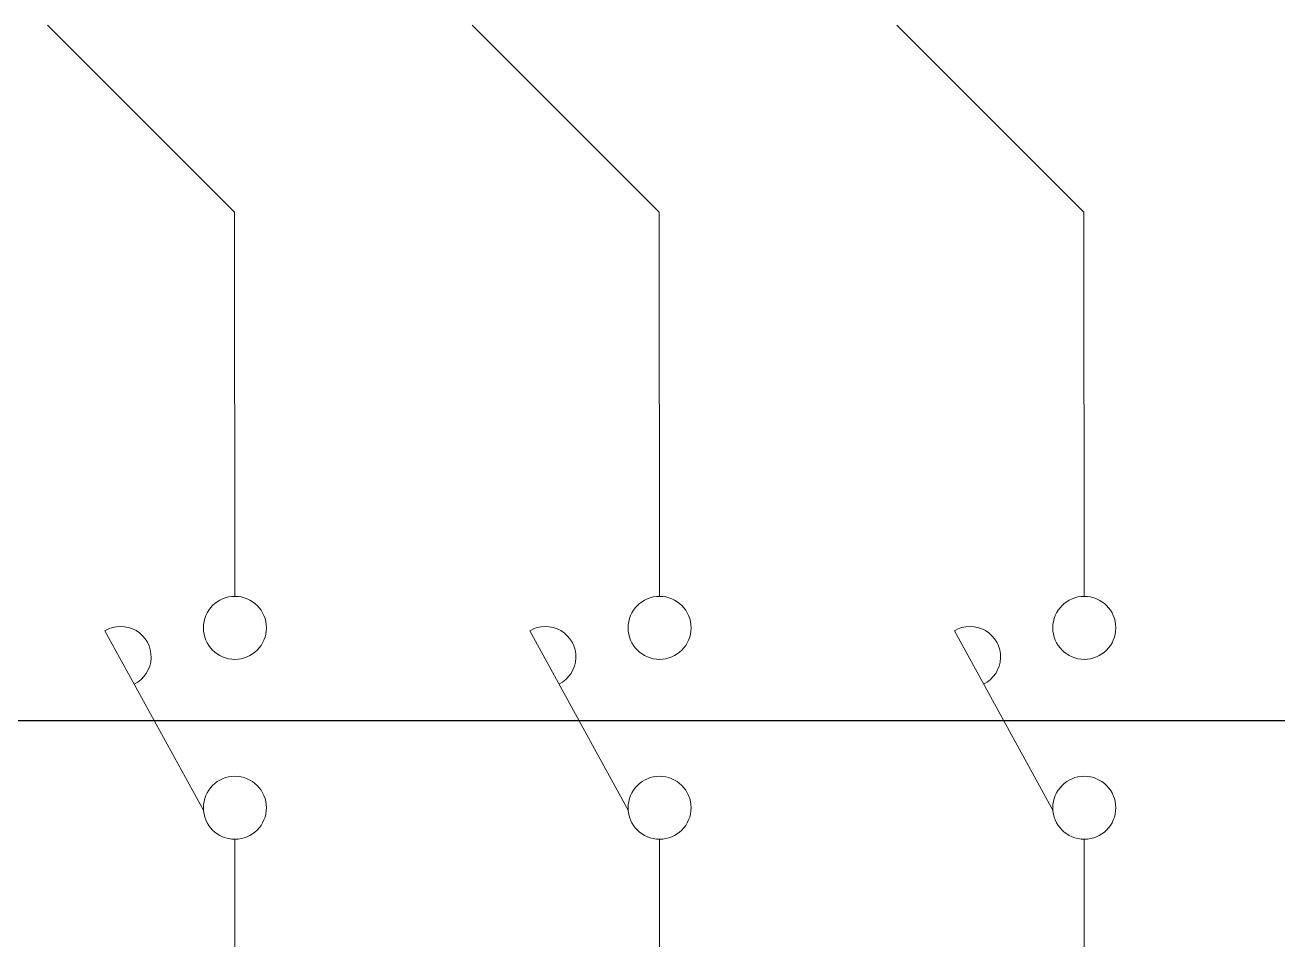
# Model space of a CAD drawing. Extents: x -5343388 to 7033982, y -486386 to 188356.
# Drawn here: x 386196 to 388711, y -410616 to -408778 of the extents above; entities that cross this region are included whole.
import ezdxf

# ---------------------------------------------------------------- set-up
doc = ezdxf.new("R2010")
doc.units = 0
doc.header["$MEASUREMENT"] = 0
doc.layers.add('Equipment', color=2, linetype='Continuous', lineweight=35)
doc.layers.add('Wire Hatch', color=7, linetype='Continuous', lineweight=15)
doc.layers.add('wire', color=3, linetype='Continuous')

msp = doc.modelspace()

# ---------------------------------------------------------------- linework, layer by layer
at = {"layer": 'Equipment'}
msp.add_line((386616.3287, -409153.90143), (386240.80978, -408778.38251), dxfattribs=at)
at = {"layer": 'wire'}
msp.add_lwpolyline([(394131.11807, -410175.87051), (386025.56324, -410175.87051)], dxfattribs=at)
at = {"layer": 'Wire Hatch'}
for p, q in [((387469.07732, -409153.90143), (387093.5584, -408778.38251)), ((388321.82594, -409153.90143), (387946.30702, -408778.38251)), ((386617.03033, -409925.86287), (386616.3287, -409153.90143)), ((387469.77895, -409925.86287), (387469.07732, -409153.90143)), ((388322.52757, -409925.86287), (388321.82594, -409153.90143)), ((386554.72477, -410356.6739), (386356.15594, -409995.06712)), ((387407.47339, -410356.6739), (387208.90456, -409995.06712)), ((388260.22201, -410356.6739), (388061.65319, -409995.06712)), ((386617.03033, -410662.74337), (386617.03033, -410413.68431)), ((387469.77895, -410662.74337), (387469.77895, -410413.68431)), ((388322.52757, -410662.74337), (388322.52757, -410413.68431))]:
    msp.add_line(p, q, dxfattribs=at)
for centre in [(386617.03033, -409989.11148), (387469.77895, -409989.11148), (388322.52757, -409989.11148), (386617.03033, -410350.4357), (387469.77895, -410350.4357), (388322.52757, -410350.4357)]:
    msp.add_circle(centre, 63.24861, dxfattribs=at)
for centre in [(386387.72584, -410047.3952), (387240.47446, -410047.3952), (388093.22308, -410047.3952)]:
    msp.add_arc(centre, 61.11372, 296.44207018, 121.10287363, dxfattribs=at)

doc.saveas('drawing.dxf')
